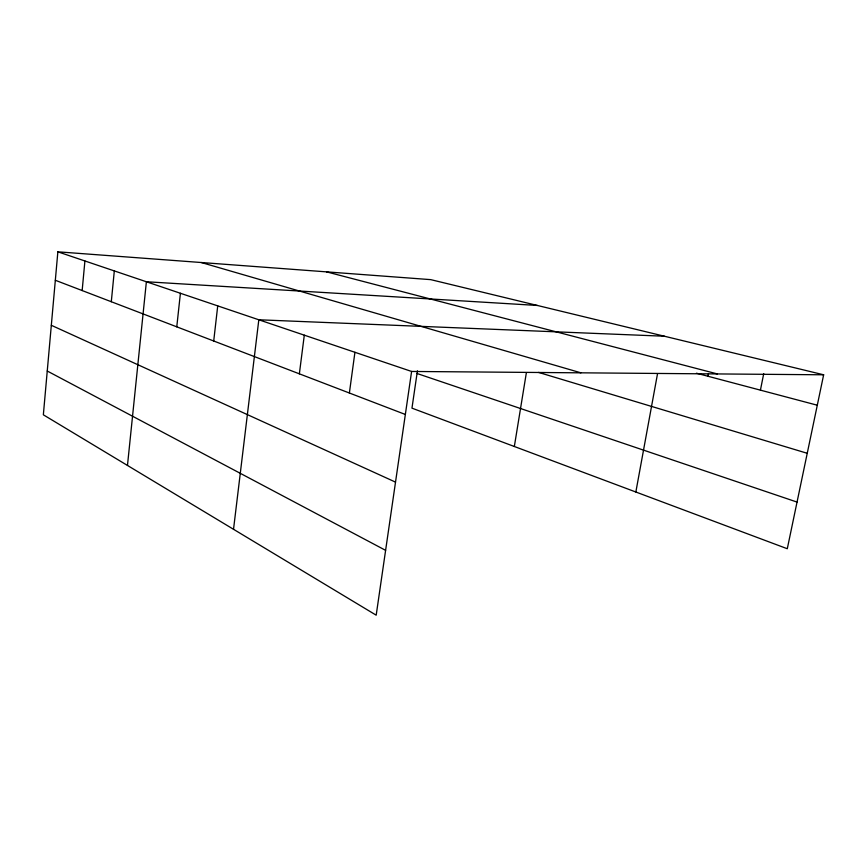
<?xml version="1.0" encoding="UTF-8"?>
<svg xmlns="http://www.w3.org/2000/svg" width="867" height="867" viewBox="0 0 867 867"><rect width="100%" height="100%" fill="white"/><g stroke="black" fill="none" stroke-linecap="round" stroke-linejoin="round"><path stroke-width="1.3" d="M57.861 251.82L43.35 414.805L376.191 615.18L411.597 371.455L57.861 251.82L430.747 279.64L823.65 374.793L787.29 548.735L411.966 408.151L417.417 370.816M82.159 290.553L84.912 260.967M111.301 301.727L114.314 270.916M127.471 465.449L146.382 281.753L537.334 305.455M176.77 326.837L180.412 293.263M213.715 340.991L217.725 305.888M233.526 529.293L258.821 319.782L664.404 336.223M299.364 373.829L304.306 335.171M349.379 393.011L354.928 352.284M514.337 446.494L526.345 372.875M635.847 492.001L657.511 373.829M707.96 376.256L708.458 373.699M760.424 390.15L763.729 373.612M411.597 371.455L823.65 374.793M326.523 271.859L717.323 373.926M696.472 373.211L817.288 405.214M201.328 262.528L580.912 372.821M538.591 372.409L807.242 453.289M417.027 373.493L797.044 502.08M55.325 280.269L405.344 414.469M51.316 325.288L395.515 482.117M47.252 371.022L385.609 550.339"/></g></svg>
